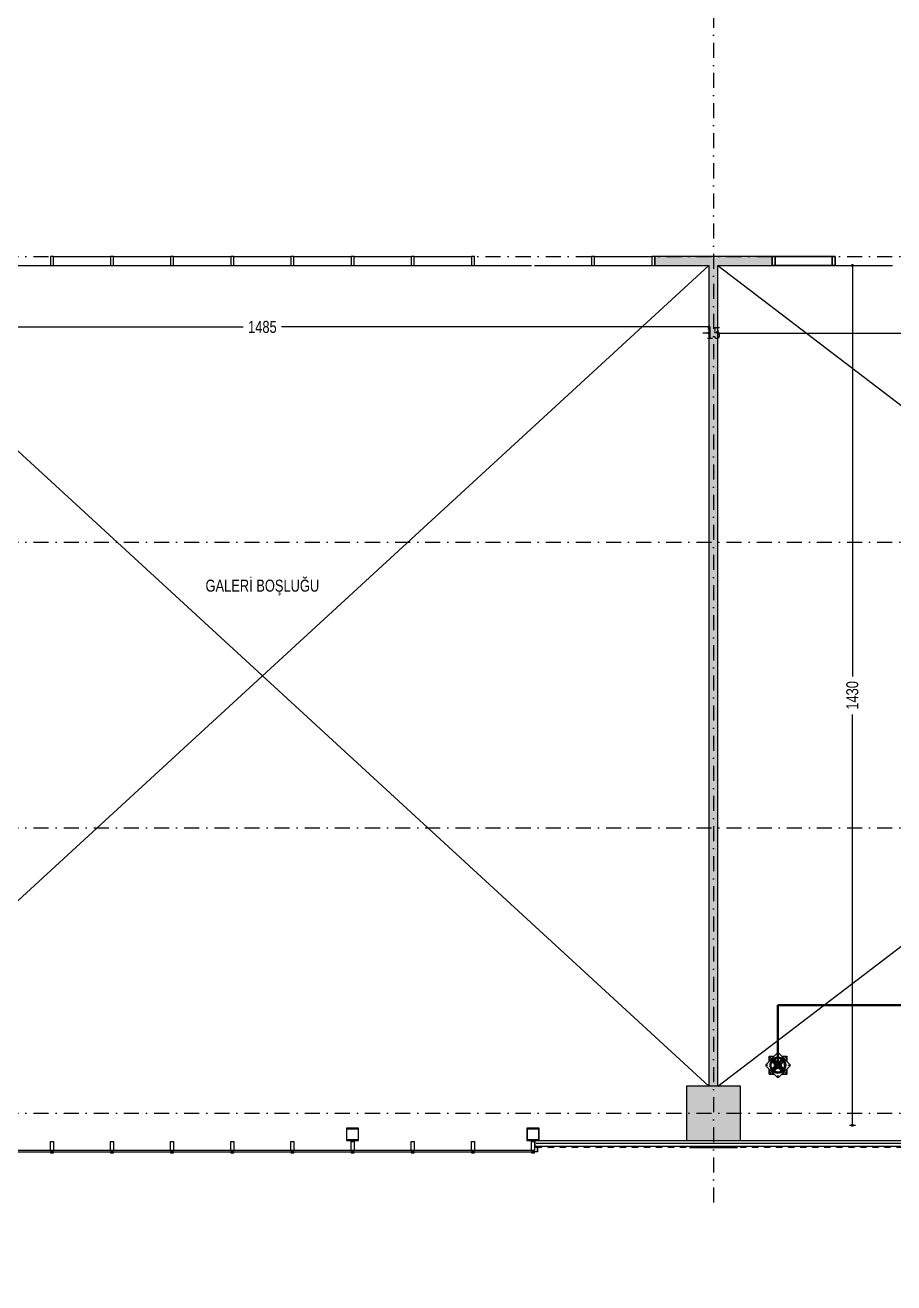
# Model space of a CAD drawing. Header units: centimetres. Extents: x 26569 to 160723, y -3143 to 14565.
# Drawn here: x 91696 to 93141, y 1282 to 3373 of the extents above; entities that cross this region are included whole.
import ezdxf
from ezdxf.enums import TextEntityAlignment as Align

# ---------------------------------------------------------------- set-up
doc = ezdxf.new("R2010")
doc.units = ezdxf.units.CM
doc.header["$LTSCALE"] = 100
doc.linetypes.add('DASHDOT2', pattern=[0.5, 0.25, -0.125, 0, -0.125])
for name, color, linetype in [('A-ANNO-DIMS', 187, 'Continuous'), ('A-ANNO-GRID', 155, 'DASHDOT2'), ('A-ANNO-TEXT', 50, 'Continuous'), ('A-ELEV-03', 251, 'Continuous'), ('A-ELEV-04', 250, 'Continuous'), ('A-GLAZ-FRME', 12, 'Continuous'), ('A-GLAZ-FULL', 130, 'Continuous'), ('A-GLAZ-SILL', 8, 'Continuous'), ('A-WALL', 134, 'Continuous'), ('A-WALL-HTCH', 8, 'Continuous'), ('A-WALL-INSL', 249, 'Continuous'), ('A-WALL-SNWPNL', 200, 'Continuous'), ('A-WALL-STEL', 202, 'Continuous'), ('GEB-KONTUR-A', 5, 'Continuous'), ('S-CONC', 5, 'Continuous'), ('S-HTCH', 8, 'Continuous'), ('S-STEL', 3, 'Continuous')]:
    doc.layers.add(name, color=color, linetype=linetype)
doc.layers.add('Arbeitspunkt(DIN)', color=7, linetype='Continuous', lineweight=25)
for name, color, linetype, lineweight, true_color in [('GEB-ART-NR', 1, 'Continuous', 18, 0xff0000), ('GEB-BEZUG', 2, 'Continuous', 50, 0xffff00), ('GEB-TEXT', 5, 'Continuous', 18, 0x0000ff)]:
    doc.layers.add(name, color=color, linetype=linetype, lineweight=lineweight, true_color=true_color)
doc.styles.add('Fields_100', font='act_simplex.shx', dxfattribs={"width": 0.8, "height": 20})
doc.styles.get("Standard").update_dxf_attribs({"font": 'act_simplex.shx', "width": 0.8, "height": 18})
doc.linetypes.add('BATTING', pattern='A,0.00254,-2.54,[134,ltypeshp.shx,S=2.54,R=0,X=-2.54,Y=0],-5.08,[134,ltypeshp.shx,S=2.54,R=180,X=2.54,Y=0],-2.54', length=10.16254)
doc.dimstyles.new('FIELDS_100', dxfattribs={"dimscale": 0, "dimtxt": 20, "dimasz": 5, "dimexe": 5, "dimexo": 5, "dimgap": 5, "dimtad": 0, "dimdec": 0, "dimzin": 0, "dimdsep": 46, "dimtxsty": 'Fields_100', "dimblk": 'DOT', "dimcen": 0.09, "dimclrt": 50, "dimadec": 0, "dimazin": 0, "dimtfac": 1, "dimtdec": 0, "dimtix": 1, "dimtofl": 0, "dimtmove": 1, "dimatfit": 3, "dimfxl": 5, "dimfxlon": 1, "dimtolj": 1, "dimtzin": 0, "dimarcsym": 0})

# ---------------------------------------------------------------- blocks, each defined once
blk = doc.blocks.new('_Dot')
at = {"color": 0, "linetype": 'ByBlock', "lineweight": -2}
blk.add_line((-0.5, 0), (-1, 0), dxfattribs=at)
at = {"color": 0, "linetype": 'ByBlock', "const_width": 0.5}
blk.add_lwpolyline([(-0.25, 0, 1), (0.25, 0, 1)], format="xyb", close=True, dxfattribs=at)
blk = doc.blocks.new('*D330')
at = {"layer": 'A-ANNO-DIMS', "color": 0, "lineweight": -2, "transparency": 16777216}
for p, q in [((91348.4, 2876.3), (91348.4, 2866.3)), ((91353.4, 2871.3), (92059.2, 2871.3)), ((92828.4, 2871.3), (92122.5, 2871.3)), ((92833.4, 2876.3), (92833.4, 2866.3))]:
    blk.add_line(p, q, dxfattribs=at)
at = {"layer": 'DEFPOINTS', "color": 0, "transparency": 16777216}
for p in [(91348.4, 2973.6), (92833.4, 2973.6), (92833.4, 2871.3)]:
    blk.add_point(p, dxfattribs=at)
at = {"layer": 'A-ANNO-DIMS', "color": 0, "lineweight": -2, "transparency": 16777216, "xscale": 5, "yscale": 5, "zscale": 5, "rotation": 180}
blk.add_blockref('_Dot', (91348.4, 2871.3), dxfattribs=at)
at = {"layer": 'A-ANNO-DIMS', "color": 0, "lineweight": -2, "transparency": 16777216, "xscale": 5, "yscale": 5, "zscale": 5}
blk.add_blockref('_Dot', (92833.4, 2871.3), dxfattribs=at)
at = {"layer": 'A-ANNO-DIMS', "color": 50, "transparency": 16777216, "insert": (92090.9, 2871.3), "char_height": 20, "attachment_point": 5, "style": 'Fields_100'}
blk.add_mtext('\\A1;1485', dxfattribs=at)
blk = doc.blocks.new('*D331')
at = {"layer": 'A-ANNO-DIMS', "color": 0, "lineweight": -2, "transparency": 16777216}
for p, q in [((92833.4, 2866.3), (92833.4, 2856.3)), ((92848.4, 2866.3), (92848.4, 2856.3)), ((92828.4, 2861.3), (92823.4, 2861.3)), ((92853.4, 2861.3), (92858.4, 2861.3))]:
    blk.add_line(p, q, dxfattribs=at)
at = {"layer": 'DEFPOINTS', "color": 0, "transparency": 16777216}
for p in [(92833.4, 2973.6), (92848.4, 2973.6), (92848.4, 2861.3)]:
    blk.add_point(p, dxfattribs=at)
at = {"layer": 'A-ANNO-DIMS', "color": 0, "lineweight": -2, "transparency": 16777216, "xscale": 5, "yscale": 5, "zscale": 5}
blk.add_blockref('_Dot', (92833.4, 2861.3), dxfattribs=at)
at = {"layer": 'A-ANNO-DIMS', "color": 0, "lineweight": -2, "transparency": 16777216, "xscale": 5, "yscale": 5, "zscale": 5, "rotation": 180}
blk.add_blockref('_Dot', (92848.4, 2861.3), dxfattribs=at)
at = {"layer": 'A-ANNO-DIMS', "color": 50, "transparency": 16777216, "insert": (92840.9, 2861.3), "char_height": 20, "attachment_point": 5, "style": 'Fields_100'}
blk.add_mtext('\\A1;15', dxfattribs=at)
blk = doc.blocks.new('*D332')
at = {"layer": 'A-ANNO-DIMS', "color": 0, "lineweight": -2, "transparency": 16777216}
for p, q in [((92848.4, 2866.3), (92848.4, 2856.3)), ((94633.4, 2866.3), (94633.4, 2856.3)), ((92853.4, 2861.3), (93709.2, 2861.3)), ((94628.4, 2861.3), (93772.5, 2861.3))]:
    blk.add_line(p, q, dxfattribs=at)
at = {"layer": 'DEFPOINTS', "color": 0, "transparency": 16777216}
for p in [(92848.4, 2973.6), (94633.4, 2973.6), (94633.4, 2861.3)]:
    blk.add_point(p, dxfattribs=at)
at = {"layer": 'A-ANNO-DIMS', "color": 0, "lineweight": -2, "transparency": 16777216, "xscale": 5, "yscale": 5, "zscale": 5, "rotation": 180}
blk.add_blockref('_Dot', (92848.4, 2861.3), dxfattribs=at)
at = {"layer": 'A-ANNO-DIMS', "color": 0, "lineweight": -2, "transparency": 16777216, "xscale": 5, "yscale": 5, "zscale": 5}
blk.add_blockref('_Dot', (94633.4, 2861.3), dxfattribs=at)
at = {"layer": 'A-ANNO-DIMS', "color": 50, "transparency": 16777216, "insert": (93740.9, 2861.3), "char_height": 20, "attachment_point": 5, "style": 'Fields_100'}
blk.add_mtext('\\A1;1785', dxfattribs=at)
blk = doc.blocks.new('*D106')
at = {"layer": 'A-ANNO-DIMS', "color": 0, "lineweight": -2, "transparency": 16777216}
for p, q in [((93066.9, 2973.6), (93076.9, 2973.6)), ((93071.9, 2968.6), (93071.9, 2290.3)), ((93071.9, 1548.6), (93071.9, 2227)), ((93066.9, 1543.6), (93076.9, 1543.6))]:
    blk.add_line(p, q, dxfattribs=at)
at = {"layer": 'DEFPOINTS', "color": 0, "transparency": 16777216}
for p in [(92848.4, 2973.6), (93071.9, 2973.6), (92848.4, 1543.6)]:
    blk.add_point(p, dxfattribs=at)
at = {"layer": 'A-ANNO-DIMS', "color": 0, "lineweight": -2, "transparency": 16777216, "xscale": 5, "yscale": 5, "zscale": 5}
for p, rotation in [((93071.9, 2973.6), 90), ((93071.9, 1543.6), 270)]:
    blk.add_blockref('_Dot', p, dxfattribs=dict(at, rotation=rotation))
at = {"layer": 'A-ANNO-DIMS', "color": 50, "transparency": 16777216, "insert": (93071.9, 2258.6), "char_height": 20, "attachment_point": 5, "rotation": 90, "style": 'Fields_100'}
blk.add_mtext('\\A1;1430', dxfattribs=at)
blk = doc.blocks.new('*U418')
at = {"layer": 'A-WALL-SNWPNL'}
blk.add_lwpolyline([(50, 1), (42, 1), (40, -1), (32, -1), (30, 1), (22, 1), (20, -1), (12, -1), (10, 1), (2, 1), (0, -1), (-8, -1), (-10, 1), (-18, 1), (-20, -1), (-28, -1), (-30, 1), (-38, 1), (-40, -1), (-48, -1), (-50, 1)], dxfattribs=at)
blk = doc.blocks.new('*U419')
at = {"layer": 'A-WALL-STEL', "color": 0, "linetype": 'ByBlock', "lineweight": -2, "transparency": 16777216}
for p in [(0, 0), (100, 0), (200, 0), (300, 0), (400, 0), (500, 0), (600, 0), (700, 0)]:
    blk.add_blockref('*U418', p, dxfattribs=at)
blk = doc.blocks.new('*D889')
at = {"layer": 'A-ANNO-DIMS', "color": 0, "lineweight": -2, "transparency": 16777216}
for p, q in [((91640.9, 628), (91640.9, 618)), ((92540.9, 628), (92540.9, 618)), ((91645.9, 623), (92065.3, 623)), ((92535.9, 623), (92116.4, 623))]:
    blk.add_line(p, q, dxfattribs=at)
at = {"layer": 'DEFPOINTS', "color": 0, "transparency": 16777216}
for p in [(91640.9, 1538.6), (92540.9, 1538.6), (92540.9, 623)]:
    blk.add_point(p, dxfattribs=at)
at = {"layer": 'A-ANNO-DIMS', "color": 0, "lineweight": -2, "transparency": 16777216, "xscale": 5, "yscale": 5, "zscale": 5, "rotation": 180}
blk.add_blockref('_Dot', (91640.9, 623), dxfattribs=at)
at = {"layer": 'A-ANNO-DIMS', "color": 0, "lineweight": -2, "transparency": 16777216, "xscale": 5, "yscale": 5, "zscale": 5}
blk.add_blockref('_Dot', (92540.9, 623), dxfattribs=at)
at = {"layer": 'A-ANNO-DIMS', "color": 50, "transparency": 16777216, "insert": (92090.9, 623), "char_height": 20, "attachment_point": 5, "style": 'Fields_100'}
blk.add_mtext('\\A1;900', dxfattribs=at)
blk = doc.blocks.new('*D890')
at = {"layer": 'A-ANNO-DIMS', "color": 0, "lineweight": -2, "transparency": 16777216}
for p, q in [((92540.9, 628), (92540.9, 618)), ((93440.9, 628), (93440.9, 618)), ((92545.9, 623), (92965.3, 623)), ((93435.9, 623), (93016.4, 623))]:
    blk.add_line(p, q, dxfattribs=at)
at = {"layer": 'DEFPOINTS', "color": 0, "transparency": 16777216}
for p in [(92540.9, 1538.6), (93440.9, 1538.6), (93440.9, 623)]:
    blk.add_point(p, dxfattribs=at)
at = {"layer": 'A-ANNO-DIMS', "color": 0, "lineweight": -2, "transparency": 16777216, "xscale": 5, "yscale": 5, "zscale": 5, "rotation": 180}
blk.add_blockref('_Dot', (92540.9, 623), dxfattribs=at)
at = {"layer": 'A-ANNO-DIMS', "color": 0, "lineweight": -2, "transparency": 16777216, "xscale": 5, "yscale": 5, "zscale": 5}
blk.add_blockref('_Dot', (93440.9, 623), dxfattribs=at)
at = {"layer": 'A-ANNO-DIMS', "color": 50, "transparency": 16777216, "insert": (92990.9, 623), "char_height": 20, "attachment_point": 5, "style": 'Fields_100'}
blk.add_mtext('\\A1;900', dxfattribs=at)
blk = doc.blocks.new('*D899')
at = {"layer": 'A-ANNO-DIMS', "color": 0, "lineweight": -2, "transparency": 16777216}
for p, q in [((87448.4, 541.6), (87448.4, 531.6)), ((87453.4, 536.6), (92827.8, 536.6)), ((98280.9, 536.6), (92906.4, 536.6)), ((98285.9, 541.6), (98285.9, 531.6))]:
    blk.add_line(p, q, dxfattribs=at)
at = {"layer": 'DEFPOINTS', "color": 0, "transparency": 16777216}
for p in [(98285.9, 1518.6), (87448.4, 853.6), (98285.9, 536.6)]:
    blk.add_point(p, dxfattribs=at)
at = {"layer": 'A-ANNO-DIMS', "color": 0, "lineweight": -2, "transparency": 16777216, "xscale": 5, "yscale": 5, "zscale": 5, "rotation": 180}
blk.add_blockref('_Dot', (87448.4, 536.6), dxfattribs=at)
at = {"layer": 'A-ANNO-DIMS', "color": 0, "lineweight": -2, "transparency": 16777216, "xscale": 5, "yscale": 5, "zscale": 5}
blk.add_blockref('_Dot', (98285.9, 536.6), dxfattribs=at)
at = {"layer": 'A-ANNO-DIMS', "color": 50, "transparency": 16777216, "insert": (92867.1, 536.6), "char_height": 20, "attachment_point": 5, "style": 'Fields_100'}
blk.add_mtext('\\A1;10838', dxfattribs=at)
blk = doc.blocks.new('Einfügepunkt')
at = {"layer": 'GEB-BEZUG'}
for p, q in [((-1, -1), (1, 1)), ((-1, 1), (1, -1))]:
    blk.add_line(p, q, dxfattribs=at)
blk = doc.blocks.new('098')
at = {"layer": 'Arbeitspunkt(DIN)', "ltscale": 25}
for q in [(-2, 0), (0, 2), (2, 0), (0, -2)]:
    blk.add_line((0, 0), q, dxfattribs=at)
at = {"layer": 'GEB-KONTUR-A', "ltscale": 25}
for p, q in [((-14, 198), (-198, 14)), ((-198, -14), (-198, 14)), ((-148, 67), (-67, 147)), ((-148, 147), (-148, 67)), ((-67, 147), (-148, 147)), ((-148, 67), (-148, 65)), ((-129, 2), (-131, 0)), ((-131, 0), (-123, 0)), ((-131, 0), (-129, -2)), ((-129, 2), (-122, 2)), ((-124, 35), (-126, 34)), ((-126, 34), (-119, 32)), ((-126, 34), (-125, 32)), ((-125, 32), (-118, 30)), ((-124, 35), (-117, 33)), ((-122, 2), (-123, 0)), ((-123, 0), (-122, -2)), ((-118, 2), (-122, 2)), ((-118, 11), (-120, 11)), ((-117, 33), (-119, 32)), ((-119, 32), (-118, 30)), ((-117, 15), (-119, 15)), ((-118, 30), (-114, 29)), ((-118, 22), (-116, 22)), ((-113, 32), (-117, 33)), ((-111, 66), (-113, 65)), ((-113, 65), (-106, 61)), ((-113, 65), (-113, 63)), ((-113, 63), (-105, 59)), ((-111, 66), (-103, 62)), ((-106, 61), (-103, 62)), ((-105, 60), (-106, 61)), ((-103, 58), (-105, 60)), ((-105, 60), (-105, 59)), ((-105, 59), (-103, 57)), ((-103, 62), (-101, 61)), ((-103, 57), (-103, 58)), ((-79, 43), (-103, 58)), ((-103, 57), (-77, 41)), ((-90, 92), (-92, 92)), ((-92, 92), (-86, 86)), ((-92, 92), (-92, 90)), ((-92, 90), (-86, 84)), ((-90, 92), (-84, 86)), ((-86, 86), (-84, 86)), ((-86, 86), (-77, 77)), ((-86, 84), (-86, 86)), ((-85, 82), (-86, 84)), ((-84, 86), (-82, 85)), ((-77, 77), (-27, 27)), ((-73, 38), (-77, 41)), ((-73, 38), (-43, 19)), ((-43, 19), (-73, 39)), ((-65, 147), (-67, 147)), ((-65, 113), (-66, 111)), ((-66, 111), (-62, 103)), ((-65, 113), (-61, 106)), ((-63, 113), (-65, 113)), ((-63, 113), (-59, 105)), ((-62, 103), (-61, 106)), ((-61, 101), (-62, 103)), ((-61, 106), (-59, 105)), ((-59, 105), (-57, 103)), ((-57, 103), (-41, 77)), ((-47, 108), (-42, 98)), ((-39, 99), (-43, 110)), ((-27, 27), (-43, 19)), ((-43, 19), (-42, 18)), ((-42, 19), (-43, 19)), ((-43, 19), (-42, 19)), ((-43, 19), (-43, 19)), ((-42, 98), (-39, 99)), ((-42, 19), (-27, 27)), ((-26, 26), (-42, 18)), ((-42, 18), (-6, -6)), ((-42, 18), (-41, 18)), ((-42, 18), (-42, 18)), ((-41, 18), (-42, 18)), ((-41, 77), (-38, 73)), ((-41, 18), (-26, 26)), ((-5, -5), (-41, 18)), ((-39, 72), (-14, 34)), ((-13, 35), (-38, 73)), ((-34, 126), (-35, 124)), ((-35, 124), (-33, 117)), ((-32, 125), (-34, 126)), ((-34, 126), (-32, 119)), ((-33, 117), (-32, 119)), ((-32, 113), (-33, 117)), ((-32, 125), (-30, 118)), ((-32, 119), (-30, 118)), ((-30, 118), (-29, 114)), ((-27, 27), (-14, 34)), ((-14, 34), (-27, 27)), ((-27, 27), (-27, 27)), ((-27, 27), (-27, 27)), ((-26, 26), (-13, 33)), ((-13, 33), (-26, 26)), ((-26, 26), (-26, 26)), ((-26, 26), (-26, 26)), ((-26, 26), (0, 0)), ((-17, 117), (-16, 105)), ((-16, 105), (-12, 106)), ((-14, 198), (14, 198)), ((-12, 106), (-14, 117)), ((-13, 35), (-14, 34)), ((-14, 34), (-13, 35)), ((-14, 34), (-14, 34)), ((-12, 33), (-13, 35)), ((-13, 33), (-12, 33)), ((-13, 33), (-13, 33)), ((-12, 33), (-13, 33)), ((-13, 33), (5, 5)), ((6, 6), (-12, 33)), ((0, 0), (-5, -5)), ((0, 131), (-2, 129)), ((-2, 129), (-2, 122)), ((-2, 122), (0, 123)), ((-2, 118), (-2, 122)), ((2, 129), (0, 131)), ((0, 131), (0, 123)), ((0, 123), (2, 122)), ((5, 5), (0, 0)), ((0, 0), (26, -26)), ((2, 129), (2, 122)), ((2, 122), (2, 118)), ((6, 6), (5, 5)), ((5, 5), (41, -18)), ((42, -18), (6, 6)), ((14, 117), (12, 106)), ((12, 106), (16, 105)), ((198, 14), (14, 198)), ((16, 105), (17, 117)), ((29, 114), (30, 118)), ((32, 125), (30, 118)), ((30, 118), (32, 119)), ((34, 126), (32, 125)), ((34, 126), (32, 119)), ((32, 119), (33, 117)), ((33, 117), (32, 113)), ((35, 124), (33, 117)), ((35, 124), (34, 126)), ((43, 110), (39, 99)), ((39, 99), (42, 98)), ((42, 98), (47, 108)), ((57, 103), (59, 106)), ((63, 113), (59, 106)), ((59, 106), (62, 107)), ((62, 104), (61, 101)), ((65, 113), (62, 107)), ((66, 111), (62, 104)), ((62, 107), (62, 104)), ((65, 113), (63, 113)), ((70, 95), (63, 85)), ((63, 85), (66, 83)), ((67, 147), (65, 147)), ((66, 111), (65, 113)), ((66, 83), (73, 93)), ((67, 147), (147, 67)), ((147, 147), (67, 147)), ((82, 85), (85, 87)), ((93, 73), (83, 66)), ((83, 66), (85, 63)), ((90, 92), (85, 87)), ((85, 87), (87, 87)), ((87, 85), (85, 82)), ((85, 63), (95, 70)), ((92, 92), (87, 87)), ((92, 90), (87, 85)), ((87, 87), (87, 85)), ((92, 92), (90, 92)), ((92, 90), (92, 92)), ((108, 47), (98, 42)), ((98, 42), (99, 39)), ((99, 39), (110, 43)), ((101, 61), (104, 62)), ((106, 59), (103, 57)), ((111, 66), (104, 62)), ((104, 62), (107, 62)), ((117, 17), (105, 16)), ((105, 16), (106, 12)), ((113, 63), (106, 59)), ((107, 62), (106, 59)), ((106, 12), (117, 14)), ((113, 65), (107, 62)), ((113, 65), (111, 66)), ((113, 63), (113, 65)), ((113, 32), (117, 33)), ((118, 30), (114, 29)), ((116, 22), (118, 22)), ((124, 35), (117, 33)), ((117, 33), (119, 32)), ((117, 15), (119, 15)), ((125, 32), (118, 30)), ((119, 32), (118, 30)), ((120, 11), (118, 11)), ((118, 2), (122, 2)), ((126, 34), (119, 32)), ((129, 2), (122, 2)), ((122, 2), (123, 0)), ((123, 0), (122, -2)), ((131, 0), (123, 0)), ((126, 34), (124, 35)), ((125, 32), (126, 34)), ((131, 0), (129, 2)), ((129, -2), (131, 0)), ((147, 67), (147, 147)), ((147, 65), (147, 67)), ((198, 14), (198, -14)), ((-198, -14), (-14, -198)), ((-148, -65), (-148, -67)), ((-67, -148), (-148, -67)), ((-148, -67), (-148, -148)), ((-148, -148), (-67, -148)), ((-129, -2), (-122, -2)), ((-126, -34), (-119, -32)), ((-125, -32), (-126, -34)), ((-126, -34), (-124, -35)), ((-125, -32), (-118, -30)), ((-124, -35), (-117, -33)), ((-122, -2), (-118, -2)), ((-120, -11), (-118, -11)), ((-117, -15), (-119, -15)), ((-118, -30), (-119, -32)), ((-119, -32), (-117, -33)), ((-116, -22), (-118, -22)), ((-114, -29), (-118, -30)), ((-117, -33), (-113, -32)), ((-113, -63), (-106, -59)), ((-113, -65), (-107, -62)), ((-113, -63), (-113, -65)), ((-113, -65), (-111, -66)), ((-111, -66), (-104, -62)), ((-106, -59), (-107, -62)), ((-107, -62), (-104, -62)), ((-103, -57), (-106, -59)), ((-104, -62), (-101, -61)), ((-92, -90), (-87, -85)), ((-92, -92), (-87, -87)), ((-92, -90), (-92, -92)), ((-92, -92), (-90, -92)), ((-90, -92), (-85, -87)), ((-85, -82), (-87, -85)), ((-87, -85), (-87, -87)), ((-87, -87), (-85, -87)), ((-85, -87), (-82, -85)), ((-67, -148), (-65, -148)), ((-66, -111), (-62, -104)), ((-66, -111), (-65, -113)), ((-65, -113), (-62, -107)), ((-65, -113), (-63, -113)), ((-63, -113), (-59, -106)), ((-61, -101), (-62, -104)), ((-62, -104), (-62, -107)), ((-62, -107), (-59, -106)), ((-59, -106), (-57, -103)), ((-35, -124), (-33, -117)), ((-35, -124), (-34, -126)), ((-34, -126), (-32, -119)), ((-34, -126), (-32, -125)), ((-32, -113), (-33, -117)), ((-33, -117), (-32, -119)), ((-32, -119), (-30, -118)), ((-32, -125), (-30, -118)), ((-30, -118), (-29, -114)), ((14, -198), (-14, -198)), ((-6, -6), (-5, -5)), ((-6, -6), (12, -33)), ((13, -33), (-5, -5)), ((-2, -118), (-2, -122)), ((-2, -122), (0, -123)), ((-2, -129), (-2, -122)), ((-2, -129), (0, -131)), ((0, -123), (2, -122)), ((0, -131), (0, -123)), ((0, -131), (2, -129)), ((2, -122), (2, -118)), ((2, -129), (2, -122)), ((12, -33), (13, -35)), ((12, -33), (13, -33)), ((13, -33), (12, -33)), ((26, -26), (13, -33)), ((13, -33), (26, -26)), ((13, -33), (13, -33)), ((13, -35), (14, -34)), ((14, -34), (13, -35)), ((13, -35), (38, -73)), ((14, -198), (198, -14)), ((27, -27), (14, -34)), ((14, -34), (27, -27)), ((14, -34), (14, -34)), ((39, -73), (14, -34)), ((26, -26), (42, -18)), ((41, -18), (26, -26)), ((26, -26), (26, -26)), ((26, -26), (26, -26)), ((27, -27), (43, -19)), ((42, -19), (27, -27)), ((27, -27), (27, -27)), ((27, -27), (27, -27)), ((27, -27), (77, -77)), ((29, -114), (30, -118)), ((30, -118), (32, -119)), ((32, -125), (30, -118)), ((33, -117), (32, -113)), ((32, -119), (33, -117)), ((34, -126), (32, -119)), ((32, -125), (34, -126)), ((35, -124), (33, -117)), ((34, -126), (35, -124)), ((41, -77), (38, -73)), ((42, -18), (41, -18)), ((41, -18), (42, -18)), ((41, -77), (57, -103)), ((43, -19), (42, -18)), ((42, -18), (42, -18)), ((42, -19), (43, -19)), ((43, -19), (42, -19)), ((73, -38), (43, -19)), ((43, -19), (43, -19)), ((43, -19), (72, -39)), ((58, -103), (43, -79)), ((57, -103), (59, -105)), ((58, -103), (57, -103)), ((60, -105), (58, -103)), ((59, -105), (60, -105)), ((63, -113), (59, -105)), ((61, -106), (60, -105)), ((61, -101), (62, -103)), ((62, -103), (61, -106)), ((65, -113), (61, -106)), ((66, -111), (62, -103)), ((63, -113), (65, -113)), ((65, -113), (66, -111)), ((65, -148), (67, -148)), ((147, -67), (67, -148)), ((67, -148), (147, -148)), ((73, -38), (77, -41)), ((77, -41), (103, -57)), ((77, -77), (86, -86)), ((84, -86), (82, -85)), ((86, -86), (84, -86)), ((90, -92), (84, -86)), ((85, -82), (86, -84)), ((86, -84), (86, -86)), ((92, -90), (86, -84)), ((92, -92), (86, -86)), ((90, -92), (92, -92)), ((92, -92), (92, -90)), ((99, -39), (98, -42)), ((98, -42), (108, -47)), ((110, -43), (99, -39)), ((103, -62), (101, -61)), ((103, -57), (105, -59)), ((106, -61), (103, -62)), ((111, -66), (103, -62)), ((106, -12), (105, -16)), ((105, -16), (117, -17)), ((105, -59), (106, -61)), ((113, -63), (105, -59)), ((117, -14), (106, -12)), ((113, -65), (106, -61)), ((111, -66), (113, -65)), ((117, -33), (113, -32)), ((113, -65), (113, -63)), ((114, -29), (118, -30)), ((118, -22), (116, -22)), ((117, -15), (119, -15)), ((119, -32), (117, -33)), ((124, -35), (117, -33)), ((122, -2), (118, -2)), ((118, -11), (120, -11)), ((125, -32), (118, -30)), ((118, -30), (119, -32)), ((126, -34), (119, -32)), ((129, -2), (122, -2)), ((124, -35), (126, -34)), ((126, -34), (125, -32)), ((147, -148), (147, -67)), ((147, -67), (147, -65))]:
    blk.add_line(p, q, dxfattribs=at)
for centre, radius in [((-177, 0), 3), ((0, 0), 131), ((-124, 124), 4), ((0, 177), 3), ((124, 124), 4), ((177, 0), 3), ((-124, -124), 4), ((0, -177), 3), ((124, -124), 4)]:
    blk.add_circle(centre, radius, dxfattribs=at)
for centre, radius, start, end in [((0, 0), 129, 165.8007, 179.1993), ((0, 0), 126, 165.8198, 179.1802), ((0, 0), 129, 150.8007, 164.1993), ((0, 0), 126, 150.8198, 164.1802), ((0, 0), 121, 165.8539, 179.1461), ((0, 0), 120, 174.931, 179.1393), ((0, 0), 120, 169.3307, 172.8192), ((0, 0), 118, 165.8753, 179.1247), ((0, 0), 120, 165.8607, 169.3307), ((0, 0), 121, 150.8539, 164.1461), ((0, 0), 120, 150.8607, 164.1393), ((0, 0), 118, 150.8753, 164.1247), ((0, 0), 129, 135.8007, 149.1993), ((0, 0), 126, 135.8198, 149.1802), ((0, 0), 121, 135.8539, 149.1461), ((0, 0), 120, 135.8607, 149.1393), ((0, 0), 118, 135.8753, 149.1247), ((0, 0), 129, 120.8007, 134.1993), ((0, 0), 126, 120.8198, 134.1802), ((-59, 59), 25.8, 135, 218.8211), ((0, 0), 121, 120.8539, 134.1461), ((0, 0), 120, 120.8607, 134.1393), ((0, 0), 118, 120.8753, 134.1247), ((-59, 59), 25.8, 218.8211, 225.7807), ((-59, 59), 25.8, 44.2193, 135), ((0, 0), 129, 105.8007, 119.1993), ((0, 0), 126, 105.8198, 119.1802), ((0, 0), 121, 105.8539, 119.1461), ((0, 0), 120, 105.8607, 119.1393), ((0, 0), 118, 105.8753, 119.1247), ((0, 0), 118, 111.6247, 113.3753), ((0, 0), 129, 90.8007, 104.1993), ((0, 0), 126, 90.8198, 104.1802), ((0, 0), 121, 90.8539, 104.1461), ((0, 0), 120, 90.8607, 104.1393), ((0, 0), 118, 90.8753, 104.1247), ((0, 0), 118, 96.6247, 98.3753), ((0, 0), 129, 75.8007, 89.1993), ((0, 0), 126, 75.8198, 89.1802), ((0, 0), 121, 75.8539, 89.1461), ((0, 0), 120, 75.8607, 89.1393), ((0, 0), 118, 75.8753, 89.1247), ((0, 0), 118, 81.6247, 83.3753), ((0, 0), 118, 60.8753, 74.1247), ((0, 0), 121, 60.8539, 74.1461), ((0, 0), 120, 60.8607, 74.1393), ((0, 0), 126, 60.8198, 74.1802), ((0, 0), 129, 60.8007, 74.1993), ((0, 0), 118, 66.6247, 68.3753), ((0, 0), 118, 45.8753, 59.1247), ((0, 0), 121, 45.8539, 59.1461), ((0, 0), 120, 45.8607, 59.1393), ((0, 0), 126, 45.8198, 59.1802), ((0, 0), 129, 45.8007, 59.1993), ((0, 0), 118, 51.6247, 53.3753), ((0, 0), 118, 30.8753, 44.1247), ((0, 0), 120, 30.8607, 44.1393), ((0, 0), 121, 30.8539, 44.1461), ((0, 0), 126, 30.8198, 44.1802), ((0, 0), 129, 30.8007, 44.1993), ((0, 0), 118, 36.6247, 38.3753), ((0, 0), 118, 15.8753, 29.1247), ((0, 0), 120, 15.8607, 29.1393), ((0, 0), 121, 15.8539, 29.1461), ((0, 0), 118, 21.6247, 23.3753), ((0, 0), 126, 15.8198, 29.1802), ((0, 0), 129, 15.8007, 29.1993), ((0, 0), 118, 0.8753, 14.1247), ((0, 0), 120, 10.6693, 14.1393), ((0, 0), 121, 0.8539, 14.1461), ((0, 0), 118, 6.6247, 8.3753), ((0, 0), 120, 7.1808, 10.6693), ((0, 0), 120, 0.8607, 5.069), ((0, 0), 126, 0.8198, 14.1802), ((0, 0), 129, 0.8007, 14.1993), ((0, 0), 129, 180.8007, 194.1993), ((0, 0), 126, 180.8198, 194.1802), ((0, 0), 129, 195.8007, 209.1993), ((0, 0), 121, 180.8539, 194.1461), ((0, 0), 126, 195.8198, 209.1802), ((0, 0), 120, 180.8607, 185.069), ((0, 0), 120, 187.1808, 190.6693), ((0, 0), 118, 180.8753, 194.1247), ((0, 0), 120, 190.6693, 194.1393), ((0, 0), 121, 195.8539, 209.1461), ((0, 0), 120, 195.8607, 209.1393), ((0, 0), 118, 195.8753, 209.1247), ((0, 0), 129, 210.8007, 224.1993), ((0, 0), 126, 210.8198, 224.1802), ((0, 0), 121, 210.8539, 224.1461), ((0, 0), 120, 210.8607, 224.1393), ((0, 0), 118, 210.8753, 224.1247), ((0, 0), 129, 225.8007, 239.1993), ((0, 0), 126, 225.8198, 239.1802), ((0, 0), 120, 225.8607, 239.1393), ((0, 0), 121, 225.8539, 239.1461), ((0, 0), 118, 225.8753, 239.1247), ((0, 0), 129, 240.8007, 254.1993), ((0, 0), 126, 240.8198, 254.1802), ((0, 0), 121, 240.8539, 254.1461), ((0, 0), 120, 240.8607, 254.1393), ((0, 0), 118, 240.8753, 254.1247), ((0, 0), 129, 255.8007, 269.1993), ((0, 0), 126, 255.8198, 269.1802), ((0, 0), 121, 255.8539, 269.1461), ((0, 0), 118, 255.8753, 269.1247), ((0, 0), 120, 255.8607, 269.1393), ((0, 0), 118, 270.8753, 284.1247), ((0, 0), 120, 270.8607, 284.1393), ((0, 0), 121, 270.8539, 284.1461), ((0, 0), 126, 270.8198, 284.1802), ((0, 0), 129, 270.8007, 284.1993), ((0, 0), 118, 285.8753, 299.1247), ((0, 0), 120, 285.8607, 299.1393), ((0, 0), 121, 285.8539, 299.1461), ((0, 0), 126, 285.8198, 299.1802), ((0, 0), 129, 285.8007, 299.1993), ((59, -59), 25.8, 224.2193, 231.1789), ((59, -59), 25.8, 231.1789, 315), ((0, 0), 118, 300.8753, 314.1247), ((0, 0), 120, 300.8607, 314.1393), ((0, 0), 121, 300.8539, 314.1461), ((0, 0), 126, 300.8198, 314.1802), ((0, 0), 129, 300.8007, 314.1993), ((59, -59), 25.8, 315, 45.7807), ((0, 0), 118, 315.8753, 329.1247), ((0, 0), 120, 315.8607, 329.1393), ((0, 0), 121, 315.8539, 329.1461), ((0, 0), 126, 315.8198, 329.1802), ((0, 0), 129, 315.8007, 329.1993), ((0, 0), 118, 330.8753, 344.1247), ((0, 0), 120, 330.8607, 344.1393), ((0, 0), 121, 330.8539, 344.1461), ((0, 0), 118, 336.6247, 338.3753), ((0, 0), 126, 330.8198, 344.1802), ((0, 0), 129, 330.8007, 344.1993), ((0, 0), 118, 345.8753, 359.1247), ((0, 0), 120, 345.8607, 349.3307), ((0, 0), 121, 345.8539, 359.1461), ((0, 0), 118, 351.6247, 353.3753), ((0, 0), 120, 349.3307, 352.8192), ((0, 0), 120, 354.931, 359.1393), ((0, 0), 126, 345.8198, 359.1802), ((0, 0), 129, 345.8007, 359.1993)]:
    blk.add_arc(centre, radius, start, end, dxfattribs=at)
for points, knots in [([(-77, 77), (-78, 76), (-79, 75), (-82, 71), (-83, 68), (-84, 62), (-85, 59), (-84, 56), (-84, 54), (-83, 52), (-82, 47), (-81, 46), (-79, 43), (-77, 41), (-75, 39), (-74, 39), (-73, 38)], [-0.783062, -0.783062, -0.783062, -0.783062, -0.634163, -0.634163, -0.192454, -0.192454, 0.106051, 0.106051, 0.106051, 0.404556, 0.404556, 0.625445, 0.625445, 0.846335, 0.846335, 0.994853, 0.994853, 0.994853, 0.994853]), ([(-73, 39), (-74, 39), (-75, 40), (-77, 42), (-78, 43), (-80, 46), (-81, 48), (-83, 52), (-83, 54), (-84, 57), (-84, 59), (-84, 61), (-83, 67), (-81, 71), (-78, 75), (-77, 76), (-77, 77)], [-0.994853, -0.994853, -0.994853, -0.994853, -0.846335, -0.846335, -0.625445, -0.625445, -0.404556, -0.404556, -0.106051, -0.106051, -0.106051, 0.192454, 0.192454, 0.634163, 0.634163, 0.784802, 0.784802, 0.784802, 0.784802]), ([(-77, 77), (-76, 77), (-75, 78), (-72, 80), (-71, 81), (-67, 82), (-66, 83), (-61, 84), (-59, 84), (-57, 84), (-54, 83), (-52, 83), (-46, 80), (-43, 78), (-40, 75), (-39, 74), (-39, 73)], [2.356791, 2.356791, 2.356791, 2.356791, 2.50743, 2.50743, 2.728284, 2.728284, 2.949139, 2.949139, 3.247644, 3.247644, 3.247644, 3.546149, 3.546149, 3.987927, 3.987927, 4.136446, 4.136446, 4.136446, 4.136446]), ([(-38, 73), (-39, 74), (-39, 75), (-43, 79), (-46, 81), (-52, 83), (-54, 84), (-56, 84), (-59, 85), (-62, 84), (-66, 84), (-68, 83), (-71, 82), (-73, 81), (-75, 79), (-76, 78), (-77, 77)], [-4.136446, -4.136446, -4.136446, -4.136446, -3.987927, -3.987927, -3.546149, -3.546149, -3.247644, -3.247644, -3.247644, -2.949139, -2.949139, -2.728284, -2.728284, -2.50743, -2.50743, -2.358531, -2.358531, -2.358531, -2.358531]), ([(-77, 77), (-77, 77), (-77, 77), (-77, 77), (-77, 77), (-77, 77)], [0, 0, 0, 0, 0.0580714, 0.0580714, 0.1161431, 0.1161431, 0.1161431, 0.1161431]), ([(-73, 39), (-73, 39), (-73, 39), (-73, 39), (-73, 39), (-73, 39)], [-0.996814579, -0.996814579, -0.996814579, -0.996814579, -0.995833954, -0.995833954, -0.994853329, -0.994853329, -0.994853329, -0.994853329]), ([(-73, 38), (-73, 38), (-73, 38), (-73, 38), (-73, 38), (-73, 38)], [0.994853329, 0.994853329, 0.994853329, 0.994853329, 0.995833954, 0.995833954, 0.996814579, 0.996814579, 0.996814579, 0.996814579]), ([(38, -73), (39, -74), (39, -75), (43, -79), (46, -81), (52, -83), (54, -84), (56, -84), (59, -85), (62, -84), (66, -84), (68, -83), (71, -82), (73, -81), (75, -79), (76, -78), (77, -77)], [-4.136446, -4.136446, -4.136446, -4.136446, -3.987927, -3.987927, -3.546149, -3.546149, -3.247644, -3.247644, -3.247644, -2.949139, -2.949139, -2.728284, -2.728284, -2.50743, -2.50743, -2.358531, -2.358531, -2.358531, -2.358531]), ([(77, -77), (76, -77), (75, -78), (72, -80), (71, -81), (67, -82), (66, -83), (61, -84), (59, -84), (57, -84), (54, -83), (52, -83), (46, -80), (43, -78), (40, -75), (39, -74), (39, -73)], [2.356791, 2.356791, 2.356791, 2.356791, 2.50743, 2.50743, 2.728284, 2.728284, 2.949139, 2.949139, 3.247644, 3.247644, 3.247644, 3.546149, 3.546149, 3.987927, 3.987927, 4.136446, 4.136446, 4.136446, 4.136446]), ([(72, -39), (72, -39), (72, -39), (73, -39), (73, -39), (73, -39)], [-0.996814579, -0.996814579, -0.996814579, -0.996814579, -0.995833954, -0.995833954, -0.994853329, -0.994853329, -0.994853329, -0.994853329]), ([(73, -38), (73, -38), (73, -38), (73, -38), (73, -38), (73, -38)], [0.994853329, 0.994853329, 0.994853329, 0.994853329, 0.995833954, 0.995833954, 0.996814579, 0.996814579, 0.996814579, 0.996814579]), ([(77, -77), (78, -76), (79, -75), (82, -71), (83, -68), (84, -62), (85, -59), (84, -56), (84, -54), (83, -52), (82, -47), (81, -46), (79, -43), (77, -41), (75, -39), (74, -39), (73, -38)], [-0.783062, -0.783062, -0.783062, -0.783062, -0.634163, -0.634163, -0.192454, -0.192454, 0.106051, 0.106051, 0.106051, 0.404556, 0.404556, 0.625445, 0.625445, 0.846335, 0.846335, 0.994853, 0.994853, 0.994853, 0.994853]), ([(73, -39), (74, -39), (75, -40), (77, -42), (78, -43), (80, -46), (81, -48), (83, -52), (83, -54), (84, -57), (84, -59), (84, -61), (83, -67), (81, -71), (78, -75), (77, -76), (77, -77)], [-0.994853, -0.994853, -0.994853, -0.994853, -0.846335, -0.846335, -0.625445, -0.625445, -0.404556, -0.404556, -0.106051, -0.106051, -0.106051, 0.192454, 0.192454, 0.634163, 0.634163, 0.784802, 0.784802, 0.784802, 0.784802]), ([(77, -77), (77, -77), (77, -77), (77, -77), (77, -77), (77, -77)], [-0.1161431, -0.1161431, -0.1161431, -0.1161431, -0.0580714, -0.0580714, 0, 0, 0, 0])]:
    blk.add_open_spline(points, degree=3, knots=knots, dxfattribs=at)
for points in [[(-39, 73), (-39, 73), (-39, 72), (-39, 72)], [(-38, 73), (-38, 73), (-38, 73), (-38, 73)], [(38, -73), (38, -73), (38, -73), (38, -73)], [(39, -73), (39, -73), (39, -73), (39, -73)]]:
    blk.add_open_spline(points, degree=3, dxfattribs=at)
at = {"ltscale": 25}
blk.add_blockref('Einfügepunkt', (0, 0), dxfattribs=at)
at = {"layer": 'GEB-ART-NR'}
blk.add_text('GEB-ART-NR 359.098', height=3.5, dxfattribs=at).set_placement((1, -215), align=Align.CENTER)
at = {"layer": 'GEB-TEXT'}
for s, p in [('PLU DwEinl DAF d90 25L/s', (0, -208)), ('Geberit', (0, -203))]:
    blk.add_text(s, height=3.5, dxfattribs=at).set_placement(p, align=Align.CENTER)

msp = doc.modelspace()

# ---------------------------------------------------------------- hatches: boundary and pattern name
at = {"layer": 'A-WALL-HTCH'}
h = msp.add_hatch(dxfattribs=at)
h.set_pattern_fill('DASH', color=256)
h.set_pattern_definition([(0, (80205.6698, 54361.057), (3.175, 3.175), [3.175, -3.175])])
h.paths.add_polyline_path([(92938.36, 2973.62), (92938.36, 2988.62), (92743.36, 2988.62), (92743.36, 2973.62), (92833.36, 2973.62), (92833.36, 1608.62), (92848.36, 1608.62), (92848.36, 2973.62)])
at = {"layer": 'S-HTCH'}
h = msp.add_hatch(dxfattribs=at)
h.set_pattern_fill('ANSI33', color=256)
h.set_pattern_definition([(45, (74805.67, 5721.585), (-4.490128, 4.490128), []), (45, (74810.16, 5721.585), (-4.490128, 4.490128), [3.175, -1.5875])])
h.paths.add_polyline_path([(90995.86, 1518.62), (91085.86, 1518.62), (91085.86, 1608.62), (90995.86, 1608.62)])
h.paths.add_polyline_path([(90995.86, 7218.62), (91085.86, 7218.62), (91085.86, 7308.62), (90995.86, 7308.62)])
h.paths.add_polyline_path([(89195.86, 1518.62), (89285.86, 1518.62), (89285.86, 1608.62), (89195.86, 1608.62)])
h.paths.add_polyline_path([(85595.86, 1518.62), (85685.86, 1518.62), (85685.86, 1608.62), (85595.86, 1608.62)])
h.paths.add_polyline_path([(89195.86, 7218.62), (89285.86, 7218.62), (89285.86, 7308.62), (89195.86, 7308.62)])
h.paths.add_polyline_path([(85595.86, 7218.62), (85685.86, 7218.62), (85685.86, 7308.62), (85595.86, 7308.62)])
h.paths.add_polyline_path([(90995.86, 3418.62), (91085.86, 3418.62), (91085.86, 3508.62), (90995.86, 3508.62)])
h.paths.add_polyline_path([(90995.86, 5318.62), (91085.86, 5318.62), (91085.86, 5408.62), (90995.86, 5408.62)])
h.paths.add_polyline_path([(89195.86, 3418.62), (89285.86, 3418.62), (89285.86, 3508.62), (89195.86, 3508.62)])
h.paths.add_polyline_path([(85595.86, 3418.62), (85685.86, 3418.62), (85685.86, 3508.62), (85595.86, 3508.62)])
h.paths.add_polyline_path([(89195.86, 5318.62), (89285.86, 5318.62), (89285.86, 5408.62), (89195.86, 5408.62)])
h.paths.add_polyline_path([(85595.86, 5318.62), (85685.86, 5318.62), (85685.86, 5408.62), (85595.86, 5408.62)])
h.paths.add_polyline_path([(96395.86, 3418.62), (96485.86, 3418.62), (96485.86, 3508.62), (96395.86, 3508.62)])
h.paths.add_polyline_path([(96395.86, 5318.62), (96485.86, 5318.62), (96485.86, 5408.62), (96395.86, 5408.62)])
h.paths.add_polyline_path([(94595.86, 3418.62), (94685.86, 3418.62), (94685.86, 3508.62), (94595.86, 3508.62)])
h.paths.add_polyline_path([(94595.86, 5318.62), (94685.86, 5318.62), (94685.86, 5408.62), (94595.86, 5408.62)])
h.paths.add_polyline_path([(92795.86, 3418.62), (92885.86, 3418.62), (92885.86, 3508.62), (92795.86, 3508.62)])
h.paths.add_polyline_path([(92795.86, 5318.62), (92885.86, 5318.62), (92885.86, 5408.62), (92795.86, 5408.62)])
h.paths.add_polyline_path([(89095.86, 3418.62), (89185.86, 3418.62), (89185.86, 3508.62), (89095.86, 3508.62)])
h.paths.add_polyline_path([(89095.86, 5318.62), (89185.86, 5318.62), (89185.86, 5408.62), (89095.86, 5408.62)])
h.paths.add_polyline_path([(87395.86, 3418.62), (87485.86, 3418.62), (87485.86, 3508.62), (87395.86, 3508.62)])
h.paths.add_polyline_path([(87395.86, 5318.62), (87485.86, 5318.62), (87485.86, 5408.62), (87395.86, 5408.62)])
h.paths.add_polyline_path([(83795.86, 3418.62), (83885.86, 3418.62), (83885.86, 3508.62), (83795.86, 3508.62)])
h.paths.add_polyline_path([(83795.86, 5318.62), (83885.86, 5318.62), (83885.86, 5408.62), (83795.86, 5408.62)])
h.paths.add_polyline_path([(81995.86, 3418.62), (82085.86, 3418.62), (82085.86, 3508.62), (81995.86, 3508.62)])
h.paths.add_polyline_path([(81995.86, 5318.62), (82085.86, 5318.62), (82085.86, 5408.62), (81995.86, 5408.62)])
h.paths.add_polyline_path([(80195.86, 3418.62), (80285.86, 3418.62), (80285.86, 3508.62), (80195.86, 3508.62)])
h.paths.add_polyline_path([(80195.86, 5318.62), (80285.86, 5318.62), (80285.86, 5408.62), (80195.86, 5408.62)])
h.paths.add_polyline_path([(98195.86, 5318.62), (98285.86, 5318.62), (98285.86, 5408.62), (98195.86, 5408.62)])
h.paths.add_polyline_path([(98195.86, 3418.62), (98285.86, 3418.62), (98285.86, 3508.62), (98195.86, 3508.62)])
h.paths.add_polyline_path([(98195.86, 1518.62), (98285.86, 1518.62), (98285.86, 1608.62), (98195.86, 1608.62)])
h.paths.add_polyline_path([(96395.86, 1518.62), (96485.86, 1518.62), (96485.86, 1608.62), (96395.86, 1608.62)])
h.paths.add_polyline_path([(94595.86, 1518.62), (94685.86, 1518.62), (94685.86, 1608.62), (94595.86, 1608.62)])
h.paths.add_polyline_path([(92795.86, 1518.62), (92885.86, 1518.62), (92885.86, 1608.62), (92795.86, 1608.62)])
h.paths.add_polyline_path([(89095.86, 1518.62), (89185.86, 1518.62), (89185.86, 1608.62), (89095.86, 1608.62)])
h.paths.add_polyline_path([(87395.86, 1518.62), (87485.86, 1518.62), (87485.86, 1608.62), (87395.86, 1608.62)])
h.paths.add_polyline_path([(83795.86, 1518.62), (83885.86, 1518.62), (83885.86, 1608.62), (83795.86, 1608.62)])
h.paths.add_polyline_path([(81995.86, 1518.62), (82085.86, 1518.62), (82085.86, 1608.62), (81995.86, 1608.62)])
h.paths.add_polyline_path([(80195.86, 1518.62), (80285.86, 1518.62), (80285.86, 1608.62), (80195.86, 1608.62)])
h.paths.add_polyline_path([(98195.86, 7218.62), (98285.86, 7218.62), (98285.86, 7308.62), (98195.86, 7308.62)])
h.paths.add_polyline_path([(96395.86, 7218.62), (96485.86, 7218.62), (96485.86, 7308.62), (96395.86, 7308.62)])
h.paths.add_polyline_path([(94595.86, 7218.62), (94685.86, 7218.62), (94685.86, 7308.62), (94595.86, 7308.62)])
h.paths.add_polyline_path([(92795.86, 7218.62), (92885.86, 7218.62), (92885.86, 7308.62), (92795.86, 7308.62)])
h.paths.add_polyline_path([(89095.86, 7218.62), (89185.86, 7218.62), (89185.86, 7308.62), (89095.86, 7308.62)])
h.paths.add_polyline_path([(87395.86, 7218.62), (87485.86, 7218.62), (87485.86, 7308.62), (87395.86, 7308.62)])
h.paths.add_polyline_path([(83795.86, 7218.62), (83885.86, 7218.62), (83885.86, 7308.62), (83795.86, 7308.62)])
h.paths.add_polyline_path([(81995.86, 7218.62), (82085.86, 7218.62), (82085.86, 7308.62), (81995.86, 7308.62)])
h.paths.add_polyline_path([(80195.86, 7218.62), (80285.86, 7218.62), (80285.86, 7308.62), (80195.86, 7308.62)])

# ---------------------------------------------------------------- linework, layer by layer
at = {"layer": 'A-ANNO-GRID'}
for p, q in [((92840.86, 8203.62), (92840.86, 1408.62)), ((76981.01, 2988.62), (98785.86, 2988.62)), ((76981.01, 2513.62), (98785.86, 2513.62)), ((76981.01, 2038.62), (98785.86, 2038.62)), ((76981.01, 1563.62), (98785.86, 1563.62))]:
    msp.add_line(p, q, dxfattribs=at)
at = {"layer": 'A-ELEV-03'}
msp.add_line((92800.86, 1506.62), (92880.86, 1506.62), dxfattribs=at)
at = {"layer": 'A-ELEV-03', "elevation": 0}
msp.add_lwpolyline([(93437.36, 1508.59), (92544.36, 1508.59), (92544.36, 1518.59)], dxfattribs=at)
at = {"layer": 'A-ELEV-04'}
for p, q in [((91348.36, 1608.62), (92833.36, 2973.62)), ((91348.36, 2973.62), (92833.36, 1608.62)), ((92848.36, 1608.62), (94633.36, 2973.62)), ((92848.36, 2973.62), (94633.36, 1608.62))]:
    msp.add_line(p, q, dxfattribs=at)
at = {"layer": 'A-GLAZ-FRME'}
for points in [[(91738.36, 2973.59), (91743.36, 2973.59), (91743.36, 2988.59), (91738.36, 2988.59)], [(91838.36, 2973.59), (91843.36, 2973.59), (91843.36, 2988.59), (91838.36, 2988.59)], [(91938.36, 2973.59), (91943.36, 2973.59), (91943.36, 2988.59), (91938.36, 2988.59)], [(92038.36, 2973.59), (92043.36, 2973.59), (92043.36, 2988.59), (92038.36, 2988.59)], [(92138.36, 2973.59), (92143.36, 2973.59), (92143.36, 2988.59), (92138.36, 2988.59)], [(92238.36, 2973.59), (92243.36, 2973.59), (92243.36, 2988.59), (92238.36, 2988.59)], [(92338.36, 2973.59), (92343.36, 2973.59), (92343.36, 2988.59), (92338.36, 2988.59)], [(92438.36, 2973.59), (92443.36, 2973.59), (92443.36, 2988.59), (92438.36, 2988.59)], [(92638.36, 2973.59), (92643.36, 2973.59), (92643.36, 2988.59), (92638.36, 2988.59)], [(92738.36, 2973.59), (92743.36, 2973.59), (92743.36, 2988.59), (92738.36, 2988.59)], [(92943.36, 2973.59), (92938.36, 2973.59), (92938.36, 2988.59), (92943.36, 2988.59)], [(92938.36, 2973.59), (92943.36, 2973.59), (92943.36, 2988.59), (92938.36, 2988.59)], [(93043.36, 2973.59), (93038.36, 2973.59), (93038.36, 2988.59), (93043.36, 2988.59)], [(93038.36, 2973.59), (93043.36, 2973.59), (93043.36, 2988.59), (93038.36, 2988.59)]]:
    msp.add_lwpolyline(points, close=True, dxfattribs=at)
at = {"layer": 'A-GLAZ-FRME', "elevation": 0}
for points in [[(91743.36, 1501.59), (91738.36, 1501.59), (91738.36, 1516.59), (91743.36, 1516.59)], [(91843.36, 1501.59), (91838.36, 1501.59), (91838.36, 1516.59), (91843.36, 1516.59)], [(91943.36, 1501.59), (91938.36, 1501.59), (91938.36, 1516.59), (91943.36, 1516.59)], [(92043.36, 1501.59), (92038.36, 1501.59), (92038.36, 1516.59), (92043.36, 1516.59)], [(92143.36, 1501.59), (92138.36, 1501.59), (92138.36, 1516.59), (92143.36, 1516.59)], [(92243.36, 1501.59), (92238.36, 1501.59), (92238.36, 1516.59), (92243.36, 1516.59)], [(92343.36, 1501.59), (92338.36, 1501.59), (92338.36, 1516.59), (92343.36, 1516.59)], [(92443.36, 1501.59), (92438.36, 1501.59), (92438.36, 1516.59), (92443.36, 1516.59)], [(92543.36, 1501.59), (92538.36, 1501.59), (92538.36, 1516.59), (92543.36, 1516.59)], [(91738.36, 1497.59), (91743.36, 1497.59), (91743.36, 1499.59), (91738.36, 1499.59)], [(91838.36, 1497.59), (91843.36, 1497.59), (91843.36, 1499.59), (91838.36, 1499.59)], [(91938.36, 1497.59), (91943.36, 1497.59), (91943.36, 1499.59), (91938.36, 1499.59)], [(92038.36, 1497.59), (92043.36, 1497.59), (92043.36, 1499.59), (92038.36, 1499.59)], [(92138.36, 1497.59), (92143.36, 1497.59), (92143.36, 1499.59), (92138.36, 1499.59)], [(92238.36, 1497.59), (92243.36, 1497.59), (92243.36, 1499.59), (92238.36, 1499.59)], [(92338.36, 1497.59), (92343.36, 1497.59), (92343.36, 1499.59), (92338.36, 1499.59)], [(92438.36, 1497.59), (92443.36, 1497.59), (92443.36, 1499.59), (92438.36, 1499.59)], [(92538.36, 1497.59), (92543.36, 1497.59), (92543.36, 1499.59), (92538.36, 1499.59)]]:
    msp.add_lwpolyline(points, close=True, dxfattribs=at)
at = {"layer": 'A-GLAZ-FULL'}
for p, q in [((91743.36, 2988.59), (91838.36, 2988.59)), ((91843.36, 2988.59), (91938.36, 2988.59)), ((91943.36, 2988.59), (92038.36, 2988.59)), ((92043.36, 2988.59), (92138.36, 2988.59)), ((92143.36, 2988.59), (92238.36, 2988.59)), ((92243.36, 2988.59), (92338.36, 2988.59)), ((92343.36, 2988.59), (92438.36, 2988.59)), ((92643.36, 2988.59), (92738.36, 2988.59)), ((93038.36, 2988.59), (92943.36, 2988.59))]:
    msp.add_line(p, q, dxfattribs=at)
msp.add_lwpolyline([(92943.36, 2988.59), (93038.36, 2988.59)], dxfattribs=at)
at = {"layer": 'A-GLAZ-FULL', "elevation": 0}
for points in [[(91641.86, 1499.59), (91739.86, 1499.59), (91739.86, 1501.59), (91641.86, 1501.59)], [(91741.86, 1499.59), (91839.86, 1499.59), (91839.86, 1501.59), (91741.86, 1501.59)], [(91841.86, 1499.59), (91939.86, 1499.59), (91939.86, 1501.59), (91841.86, 1501.59)], [(91941.86, 1499.59), (92039.86, 1499.59), (92039.86, 1501.59), (91941.86, 1501.59)], [(92041.86, 1499.59), (92139.86, 1499.59), (92139.86, 1501.59), (92041.86, 1501.59)], [(92141.86, 1499.59), (92239.86, 1499.59), (92239.86, 1501.59), (92141.86, 1501.59)], [(92241.86, 1499.59), (92339.86, 1499.59), (92339.86, 1501.59), (92241.86, 1501.59)], [(92341.86, 1499.59), (92439.86, 1499.59), (92439.86, 1501.59), (92341.86, 1501.59)], [(92441.86, 1499.59), (92539.86, 1499.59), (92539.86, 1501.59), (92441.86, 1501.59)]]:
    msp.add_lwpolyline(points, close=True, dxfattribs=at)
at = {"layer": 'A-GLAZ-SILL'}
for p, q in [((91643.36, 2973.62), (91738.36, 2973.62)), ((91743.36, 2973.62), (91838.36, 2973.62)), ((91843.36, 2973.62), (91938.36, 2973.62)), ((91943.36, 2973.62), (92038.36, 2973.62)), ((92043.36, 2973.62), (92138.36, 2973.62)), ((92143.36, 2973.62), (92238.36, 2973.62)), ((92243.36, 2973.62), (92338.36, 2973.62)), ((92343.36, 2973.62), (92438.36, 2973.62)), ((92443.36, 2973.62), (92538.36, 2973.62)), ((92543.36, 2973.62), (92638.36, 2973.62)), ((92643.36, 2973.62), (92738.36, 2973.62)), ((93038.36, 2973.62), (92943.36, 2973.62)), ((92943.36, 2973.62), (93038.36, 2973.62)), ((93043.36, 2973.62), (93138.36, 2973.62))]:
    msp.add_line(p, q, dxfattribs=at)
at = {"layer": 'A-WALL'}
for points in [[(92743.36, 2973.62), (92743.36, 2988.62)], [(92848.36, 1608.62), (92848.36, 2973.62), (92938.36, 2973.62), (92938.36, 2988.62), (92938.36, 2973.62), (92938.36, 2988.62), (92743.36, 2988.62), (92743.36, 2973.62), (92833.36, 2973.62), (92833.36, 1608.62)]]:
    msp.add_lwpolyline(points, dxfattribs=at)
at = {"layer": 'A-WALL-INSL', "linetype": 'BATTING', "ltscale": 0.005}
msp.add_line((93437.36, 1513.59), (92545.86, 1513.59), dxfattribs=at)
at = {"layer": 'A-WALL-SNWPNL'}
msp.add_line((92544.36, 1518.59), (93437.36, 1518.59, 0), dxfattribs=at)
at = {"layer": 'A-WALL-SNWPNL', "elevation": 0}
msp.add_lwpolyline([(92548.36, 1506.09), (92548.36, 1499.59), (92543.36, 1499.59), (92540.86, 1499.59), (92540.86, 1499.79), (92543.36, 1499.79), (92548.16, 1499.79), (92548.16, 1506.09)], close=True, dxfattribs=at)
at = {"layer": 'GEB-BEZUG'}
for points in [[(92948.15, 1643.62), (92948.15, 1743.62)], [(92948.15, 1743.62), (98178.01, 1743.62), (98178.01, 1588.93)]]:
    msp.add_lwpolyline(points, dxfattribs=at)
msp.add_circle((92948.15, 1643.62), 4.96, dxfattribs=at)
at = {"layer": 'S-CONC'}
msp.add_lwpolyline([(92795.86, 1518.62), (92885.86, 1518.62), (92885.86, 1608.62), (92795.86, 1608.62)], close=True, dxfattribs=at)
at = {"layer": 'S-STEL', "elevation": 0}
for points in [[(92230.86, 1518.59), (92250.86, 1518.59), (92250.86, 1538.59), (92230.86, 1538.59)], [(92231.46, 1537.99), (92250.26, 1537.99), (92250.26, 1519.19), (92231.46, 1519.19)], [(92530.86, 1518.59), (92550.86, 1518.59), (92550.86, 1538.59), (92530.86, 1538.59)], [(92531.46, 1537.99), (92550.26, 1537.99), (92550.26, 1519.19), (92531.46, 1519.19)]]:
    msp.add_lwpolyline(points, close=True, dxfattribs=at)

# ---------------------------------------------------------------- block references
at = {"layer": 'A-WALL-STEL'}
msp.add_blockref('*U419', (92594.36, 1507.59), dxfattribs=at)
at = {"layer": 'GEB-KONTUR-A', "xscale": -0.1, "yscale": 0.1, "zscale": 0.1, "rotation": 180}
msp.add_blockref('098', (92948.15, 1643.62), dxfattribs=at)
at = {"layer": 'GEB-KONTUR-A', "xscale": 0.1, "yscale": 0.1, "zscale": 0.1}
msp.add_blockref('098', (92948.15, 1643.62), dxfattribs=at)

# ---------------------------------------------------------------- texts
at = {"layer": 'A-ANNO-TEXT', "insert": (92090.86, 2451.12), "char_height": 20, "attachment_point": 2, "style": 'Fields_100'}
msp.add_mtext_dynamic_manual_height_columns('GALERİ BOŞLUĞU', width=436.6649, gutter_width=100, heights=[0], dxfattribs=at)

# ---------------------------------------------------------------- dimensions: what is measured, and where the dimension line sits
at = {"layer": 'A-ANNO-DIMS'}
for base, p1, p2, picture, middle in [((92833.36, 2871.33), (91348.36, 2973.62), (92833.36, 2973.62), '*D330', (92090.86, 2871.33)), ((92848.36, 2861.33), (92833.36, 2973.62), (92848.36, 2973.62), '*D331', (92840.86, 2861.33)), ((94633.36, 2861.33), (92848.36, 2973.62), (94633.36, 2973.62), '*D332', (93740.86, 2861.33)), ((92540.86, 623), (91640.86, 1538.59), (92540.86, 1538.59), '*D889', (92090.86, 623)), ((93440.86, 623), (92540.86, 1538.59), (93440.86, 1538.59), '*D890', (92990.86, 623)), ((98285.85656433, 536.57354526), (87448.35656433, 853.59325813), (98285.85656433, 1518.59325813), '*D899', (92867.10656433, 536.57354526))]:
    dim = msp.add_linear_dim(base=base, p1=p1, p2=p2, dimstyle='FIELDS_100', override={"dimscale": 1}, dxfattribs=at)
    dim.commit()
    dim.dimension.update_dxf_attribs({"geometry": picture, "text_midpoint": middle})
dim = msp.add_linear_dim(base=(93071.95, 2973.62), p1=(92848.36, 1543.62), p2=(92848.36, 2973.62), angle=90, dimstyle='FIELDS_100', override={"dimscale": 1}, dxfattribs=at)
dim.commit()
dim.dimension.update_dxf_attribs({"geometry": '*D106', "text_midpoint": (93071.95, 2258.62)})

doc.saveas('drawing.dxf')
